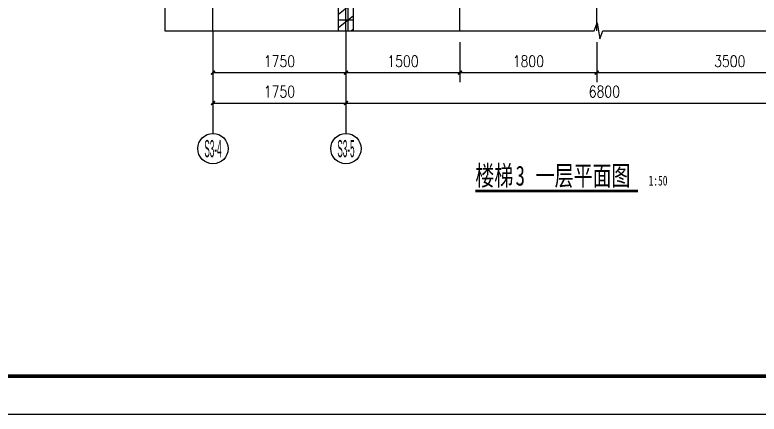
# Model space of a CAD drawing. Extents: x 718358 to 1668613, y -348838 to -159582.
# Drawn here: x 932715 to 942507, y -319314 to -314059 of the extents above; entities that cross this region are included whole.
import ezdxf
from ezdxf.enums import TextEntityAlignment as Align

# ---------------------------------------------------------------- set-up
doc = ezdxf.new("R2010")
doc.units = 0
doc.header["$LTSCALE"] = 1000
doc.linetypes.add('DOTE', pattern=[2.42, 2, -0.2, 0.02, -0.2])
for name, color, linetype in [('建-图框', 4, 'Continuous'), ('建-墙体', 2, 'Continuous'), ('建-尺寸', 73, 'Continuous'), ('建-影线', 8, 'Continuous'), ('建-符号', 3, 'Continuous'), ('建-符号说明', 7, 'Continuous'), ('建-轴标', 3, 'Continuous'), ('建-轴网', 14, 'DOTE')]:
    doc.layers.add(name, color=color, linetype=linetype)
doc.styles.add('_TCH_AXIS', font='gt宽度调整.shx', dxfattribs={"bigfont": 'gt国标汉字.shx'})
doc.styles.add('DIM_FONT', font='SIMPLEX.shx', dxfattribs={"width": 0.8, "bigfont": 'GBCBIG.shx'})
doc.styles.add('黑体字', font='simhei.ttf', dxfattribs={"width": 0.7})
doc.dimstyles.new('DIMN50', dxfattribs={"dimscale": 0.5, "dimtxt": 300, "dimasz": 100, "dimexe": 250, "dimexo": 300, "dimgap": 150, "dimtad": 1, "dimdec": 0, "dimzin": 0, "dimdsep": 46, "dimtxsty": 'DIM_FONT', "dimblk": 'ARCHTICK', "dimcen": 0.09, "dimdle": 1, "dimclrt": 7, "dimazin": 2, "dimtfac": 1, "dimtdec": 0, "dimtix": 1, "dimtmove": 2, "dimatfit": 3, "dimldrblk": 'ARCHTICK', "dimfxl": 1, "dimtolj": 1, "dimtzin": 0, "dimarcsym": 0})

# ---------------------------------------------------------------- blocks, each defined once
blk = doc.blocks.new('_ArchTick')
at = {"color": 0, "linetype": 'ByBlock', "const_width": 0.4}
blk.add_lwpolyline([(-0.5, -0.5), (0.5, 0.5)], dxfattribs=at)
blk = doc.blocks.new('*D3775')
at = {"layer": 'Defpoints', "color": 0, "transparency": 16777216}
for p in [(935321, -314269.5), (937071, -314269.5), (937071, -315219.5)]:
    blk.add_point(p, dxfattribs=at)
at = {"layer": '建-尺寸', "color": 0, "lineweight": -2, "transparency": 16777216}
for p, q in [((935321, -314419.5), (935321, -315344.5)), ((937071, -314419.5), (937071, -315344.5)), ((935320.5, -315219.5), (937071.5, -315219.5))]:
    blk.add_line(p, q, dxfattribs=at)
at = {"layer": '建-尺寸', "color": 0, "lineweight": -2, "transparency": 16777216, "xscale": 50, "yscale": 50, "zscale": 50, "rotation": 180}
blk.add_blockref('_ArchTick', (935321, -315219.5), dxfattribs=at)
at = {"layer": '建-尺寸', "color": 0, "lineweight": -2, "transparency": 16777216, "xscale": 50, "yscale": 50, "zscale": 50}
blk.add_blockref('_ArchTick', (937071, -315219.5), dxfattribs=at)
at = {"layer": '建-尺寸', "color": 7, "transparency": 16777216, "insert": (936196, -315069.5), "char_height": 150, "attachment_point": 5, "style": 'DIM_FONT'}
blk.add_mtext('\\A1;1750', dxfattribs=at)
blk = doc.blocks.new('*D3776')
at = {"layer": 'Defpoints', "color": 0, "transparency": 16777216}
for p in [(937071, -314269.5), (943871, -314269.5), (943871, -315219.5)]:
    blk.add_point(p, dxfattribs=at)
at = {"layer": '建-尺寸', "color": 0, "lineweight": -2, "transparency": 16777216}
for p, q in [((937071, -314419.5), (937071, -315344.5)), ((943871, -314419.5), (943871, -315344.5)), ((937070.5, -315219.5), (943871.5, -315219.5))]:
    blk.add_line(p, q, dxfattribs=at)
at = {"layer": '建-尺寸', "color": 0, "lineweight": -2, "transparency": 16777216, "xscale": 50, "yscale": 50, "zscale": 50, "rotation": 180}
blk.add_blockref('_ArchTick', (937071, -315219.5), dxfattribs=at)
at = {"layer": '建-尺寸', "color": 0, "lineweight": -2, "transparency": 16777216, "xscale": 50, "yscale": 50, "zscale": 50}
blk.add_blockref('_ArchTick', (943871, -315219.5), dxfattribs=at)
at = {"layer": '建-尺寸', "color": 7, "transparency": 16777216, "insert": (940471, -315069.5), "char_height": 150, "attachment_point": 5, "style": 'DIM_FONT'}
blk.add_mtext('\\A1;6800', dxfattribs=at)
blk = doc.blocks.new('*D3777')
at = {"layer": 'Defpoints', "color": 0, "transparency": 16777216}
for p in [(935321, -314269.5), (937071, -314269.5), (937071, -314819.5)]:
    blk.add_point(p, dxfattribs=at)
at = {"layer": '建-尺寸', "color": 0, "lineweight": -2, "transparency": 16777216}
for p, q in [((935321, -314419.5), (935321, -314944.5)), ((937071, -314419.5), (937071, -314944.5)), ((935320.5, -314819.5), (937071.5, -314819.5))]:
    blk.add_line(p, q, dxfattribs=at)
at = {"layer": '建-尺寸', "color": 0, "lineweight": -2, "transparency": 16777216, "xscale": 50, "yscale": 50, "zscale": 50, "rotation": 180}
blk.add_blockref('_ArchTick', (935321, -314819.5), dxfattribs=at)
at = {"layer": '建-尺寸', "color": 0, "lineweight": -2, "transparency": 16777216, "xscale": 50, "yscale": 50, "zscale": 50}
blk.add_blockref('_ArchTick', (937071, -314819.5), dxfattribs=at)
at = {"layer": '建-尺寸', "color": 7, "transparency": 16777216, "insert": (936196, -314669.5), "char_height": 150, "attachment_point": 5, "style": 'DIM_FONT'}
blk.add_mtext('\\A1;1750', dxfattribs=at)
blk = doc.blocks.new('*D3778')
at = {"layer": 'Defpoints', "color": 0, "transparency": 16777216}
for p in [(937071, -314269.5), (938571, -314269.5), (938571, -314819.5)]:
    blk.add_point(p, dxfattribs=at)
at = {"layer": '建-尺寸', "color": 0, "lineweight": -2, "transparency": 16777216}
for p, q in [((937071, -314419.5), (937071, -314944.5)), ((938571, -314419.5), (938571, -314944.5)), ((937070.5, -314819.5), (938571.5, -314819.5))]:
    blk.add_line(p, q, dxfattribs=at)
at = {"layer": '建-尺寸', "color": 0, "lineweight": -2, "transparency": 16777216, "xscale": 50, "yscale": 50, "zscale": 50, "rotation": 180}
blk.add_blockref('_ArchTick', (937071, -314819.5), dxfattribs=at)
at = {"layer": '建-尺寸', "color": 0, "lineweight": -2, "transparency": 16777216, "xscale": 50, "yscale": 50, "zscale": 50}
blk.add_blockref('_ArchTick', (938571, -314819.5), dxfattribs=at)
at = {"layer": '建-尺寸', "color": 7, "transparency": 16777216, "insert": (937821, -314669.5), "char_height": 150, "attachment_point": 5, "style": 'DIM_FONT'}
blk.add_mtext('\\A1;1500', dxfattribs=at)
blk = doc.blocks.new('*D3779')
at = {"layer": 'Defpoints', "color": 0, "transparency": 16777216}
for p in [(938571, -314269.5), (940371, -314269.5), (940371, -314819.5)]:
    blk.add_point(p, dxfattribs=at)
at = {"layer": '建-尺寸', "color": 0, "lineweight": -2, "transparency": 16777216}
for p, q in [((938571, -314419.5), (938571, -314944.5)), ((940371, -314419.5), (940371, -314944.5)), ((938570.5, -314819.5), (940371.5, -314819.5))]:
    blk.add_line(p, q, dxfattribs=at)
at = {"layer": '建-尺寸', "color": 0, "lineweight": -2, "transparency": 16777216, "xscale": 50, "yscale": 50, "zscale": 50, "rotation": 180}
blk.add_blockref('_ArchTick', (938571, -314819.5), dxfattribs=at)
at = {"layer": '建-尺寸', "color": 0, "lineweight": -2, "transparency": 16777216, "xscale": 50, "yscale": 50, "zscale": 50}
blk.add_blockref('_ArchTick', (940371, -314819.5), dxfattribs=at)
at = {"layer": '建-尺寸', "color": 7, "transparency": 16777216, "insert": (939471, -314669.5), "char_height": 150, "attachment_point": 5, "style": 'DIM_FONT'}
blk.add_mtext('\\A1;1800', dxfattribs=at)
blk = doc.blocks.new('*D3780')
at = {"layer": 'Defpoints', "color": 0, "transparency": 16777216}
for p in [(940371, -314269.5), (943871, -314269.5), (943871, -314819.5)]:
    blk.add_point(p, dxfattribs=at)
at = {"layer": '建-尺寸', "color": 0, "lineweight": -2, "transparency": 16777216}
for p, q in [((940371, -314419.5), (940371, -314944.5)), ((943871, -314419.5), (943871, -314944.5)), ((940370.5, -314819.5), (943871.5, -314819.5))]:
    blk.add_line(p, q, dxfattribs=at)
at = {"layer": '建-尺寸', "color": 0, "lineweight": -2, "transparency": 16777216, "xscale": 50, "yscale": 50, "zscale": 50, "rotation": 180}
blk.add_blockref('_ArchTick', (940371, -314819.5), dxfattribs=at)
at = {"layer": '建-尺寸', "color": 0, "lineweight": -2, "transparency": 16777216, "xscale": 50, "yscale": 50, "zscale": 50}
blk.add_blockref('_ArchTick', (943871, -314819.5), dxfattribs=at)
at = {"layer": '建-尺寸', "color": 7, "transparency": 16777216, "insert": (942121, -314669.5), "char_height": 150, "attachment_point": 5, "style": 'DIM_FONT'}
blk.add_mtext('\\A1;3500', dxfattribs=at)

msp = doc.modelspace()

# ---------------------------------------------------------------- hatches: boundary and pattern name
at = {"layer": '建-影线'}
h = msp.add_hatch(dxfattribs=at)
h.set_pattern_fill('空心砖', color=256, scale=50, style=0)
h.set_pattern_definition([(0, (0, 0), (0, 175), []), (37.875, (200, 0), (-84.807639, 109.038328), []), (90, (200, 0), (-225, 1e-14), [])])
h.paths.add_polyline_path([(937171, -314269.5), (937171, -313629.5), (937104.3, -313529.5), (936971, -313529.5), (936971, -314269.5)])

# ---------------------------------------------------------------- linework, layer by layer
at = {"layer": '建-图框'}
msp.add_lwpolyline([(918326.8, -319314.4), (970876.8, -319314.4), (970876.8, -289614.4), (918326.8, -289614.4)], close=True, dxfattribs=at)
at = {"layer": '建-图框', "const_width": 50}
msp.add_lwpolyline([(919576.8, -318814.4), (970376.8, -318814.4), (970376.8, -290114.4), (919576.8, -290114.4)], close=True, dxfattribs=at)
at = {"layer": '建-墙体'}
for p, q in [((936971, -314269.5), (936971, -313529.5)), ((937171, -314269.5), (937171, -313629.5))]:
    msp.add_line(p, q, dxfattribs=at)
at = {"layer": '建-符号'}
for points in [[(934685.7, -307523.4), (934685.7, -310840.2), (934790.7, -310878.4), (934580.7, -310915.5), (934685.7, -310952.7), (934685.7, -314269.5)], [(934685.7, -314269.5), (940337.8, -314269.5), (940376, -314164.5), (940413, -314374.5), (940450.3, -314269.5), (946102.3, -314269.5)]]:
    msp.add_lwpolyline(points, dxfattribs=at)
at = {"layer": '建-符号', "const_width": 35}
msp.add_lwpolyline([(938773.2, -316375.8), (940912.8, -316375.8)], dxfattribs=at)
at = {"layer": '建-轴标'}
for p, q in [((935321, -314269.5), (935321, -315619.5)), ((937071, -314269.5), (937071, -315619.5))]:
    msp.add_line(p, q, dxfattribs=at)
for centre in [(935321, -315819.5), (937071, -315819.5)]:
    msp.add_circle(centre, 200, dxfattribs=at)
at = {"layer": '建-轴网'}
for p, q in [((935321, -314269.5), (935321, -307523.4)), ((937071, -314269.5), (937071, -307523.4)), ((938571, -314269.5), (938571, -311589.7)), ((940371, -314269.5), (940371, -311589.7))]:
    msp.add_line(p, q, dxfattribs=at)

# ---------------------------------------------------------------- texts
at = {"layer": '建-符号说明', "style": '黑体字', "width": 0.7}
for s, height, p in [('楼梯', 261.39, (938773.2, -316305.8)), ('3', 261.4, (939302.5, -316305.8)), ('一层平面图', 261.39, (939567.1, -316305.8)), ('1:50', 130.7, (941052.8, -316305.8))]:
    msp.add_text(s, height=height, dxfattribs=at).set_placement(p)
at = {"layer": '建-轴标', "style": '_TCH_AXIS'}
for s, width, p, p2 in [('S3-4', 0.259259, (935207.9, -315932.7), (935434.1, -315932.7)), ('S3-5', 0.2625, (936957.9, -315932.7), (937184.1, -315932.7))]:
    msp.add_text(s, height=226.27, dxfattribs=dict(at, width=width)).set_placement(p, p2, align=Align.FIT)

# ---------------------------------------------------------------- dimensions: what is measured, and where the dimension line sits
at = {"layer": '建-尺寸'}
for p1, p2, distance, picture, middle in [((935321, -314269.5), (937071, -314269.5), -950, '*D3775', (936196, -315069.5)), ((935321, -314269.5), (937071, -314269.5), -550, '*D3777', (936196, -314669.5)), ((937071, -314269.5), (943871, -314269.5), -950, '*D3776', (940471, -315069.5)), ((937071, -314269.5), (938571, -314269.5), -550, '*D3778', (937821, -314669.5)), ((938571, -314269.5), (940371, -314269.5), -550, '*D3779', (939471, -314669.5)), ((940371, -314269.5), (943871, -314269.5), -550, '*D3780', (942121, -314669.5))]:
    dim = msp.add_aligned_dim(p1=p1, p2=p2, distance=distance, dimstyle='DIMN50', dxfattribs=at)
    dim.commit()
    dim.dimension.update_dxf_attribs({"geometry": picture, "text_midpoint": middle})

doc.saveas('drawing.dxf')
